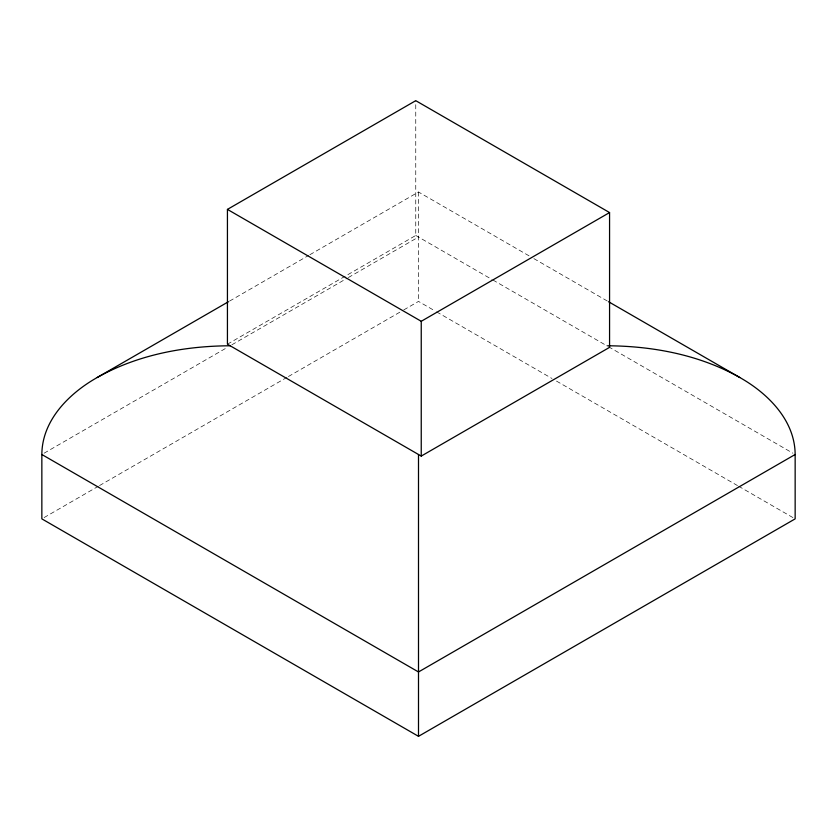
<?xml version="1.0" encoding="UTF-8"?>
<svg xmlns="http://www.w3.org/2000/svg" width="837" height="837" viewBox="0 0 837 837"><rect width="100%" height="100%" fill="white"/><g stroke="black" fill="none" stroke-linecap="round" stroke-linejoin="round"><path stroke-width="0.63" stroke-dasharray="4.18 3.14" d="M229.568 301.09L308.759 255.369M309.889 254.71L418.5 192.008L529.371 256.017M227.434 344.195L415.759 235.459L415.759 100.67M44.11 453.194L227.35 347.407M231.87 344.792L347.24 278.187M348.37 277.539L418.5 237.049M44.11 517.569L98.4 486.224M99.54 485.565L287.29 377.163M288.43 376.514L402.66 310.558M403.8 309.899L418.5 301.414L435.47 311.207M606.825 345.775L608.729 345.775M533.901 258.633L607.432 301.09M415.759 235.459L492.02 279.495M492.93 280.018L607.39 346.099M608.52 346.759L792.89 453.194M436.6 311.866L551.97 378.47M556.49 381.086L737.46 485.565M738.6 486.224L794.02 518.218M418.5 192.018L418.5 301.414"/><path stroke-width="1.26" d="M608.572 301.738L739.803 377.508C767.822 393.327 794.983 420.247 795.15 454.501L795.15 518.867L418.5 736.33L41.85 518.867L41.85 454.501C42.017 420.247 69.178 393.327 97.197 377.508L228.428 301.738M227.434 209.396L415.759 100.67L609.566 212.567L609.566 347.355L421.241 456.081L227.434 344.195L227.434 209.396L421.241 321.293L609.566 212.567M795.15 454.501L418.5 671.965L41.85 454.501M97.197 377.508C137.467 354.794 184.307 345.995 230.175 345.775M608.729 345.775C653.969 346.256 700.098 355.097 739.803 377.508M421.241 321.293L421.241 456.081M418.5 454.501L418.5 736.33"/></g></svg>
